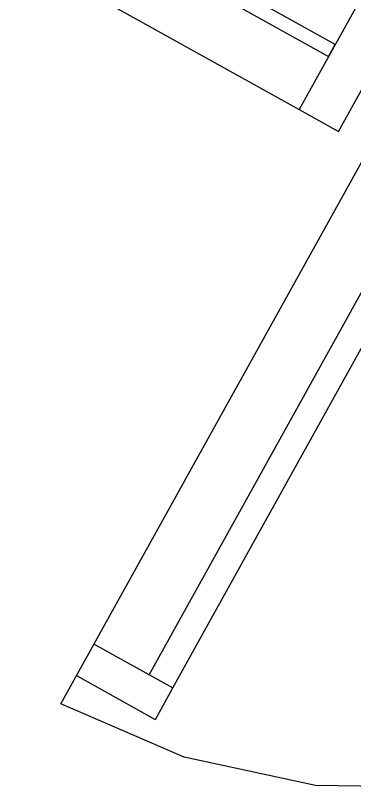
# Model space of a CAD drawing. Header units: metres. Extents: x 2.3 to 42.8, y 0.9 to 31.9.
# Drawn here: x 14.2896 to 14.438, y 8.9535 to 9.2888 of the extents above; entities that cross this region are included whole.
import ezdxf

# ---------------------------------------------------------------- set-up
doc = ezdxf.new("R2010")
doc.units = ezdxf.units.M
doc.layers.add('ARREDI', color=9, linetype='Continuous')
doc.layers.add('PARETI_STRUTTURE', color=7, linetype='Continuous')

msp = doc.modelspace()

# ---------------------------------------------------------------- linework, layer by layer
at = {"layer": 'ARREDI'}
msp.add_lwpolyline([(14.42948, 9.27604), (13.96476, 9.53407), (13.9619, 9.5289), (14.42662, 9.27087)], close=True, dxfattribs=at)
at = {"layer": 'PARETI_STRUTTURE'}
for points in [[(13.94899, 9.50567), (14.41372, 9.24764)], [(14.3096, 8.98795), (14.45506, 9.2499)], [(14.34817, 9.00064), (14.46634, 9.21347)], [(14.32408, 9.01401), (14.3585, 8.9949), (14.47666, 9.20774)], [(14.83353, 8.69704), (14.78521, 8.73045), (14.74435, 8.77264), (14.7125, 8.822), (14.69089, 8.87662), (14.68035, 8.9344), (14.68129, 8.99314), (14.69367, 9.05055), (14.71701, 9.10445), (14.6836, 9.05615), (14.64142, 9.01527), (14.59206, 8.98343), (14.53743, 8.96182), (14.47965, 8.95129), (14.42092, 8.95222), (14.3635, 8.96461), (14.3096, 8.98794)], [(14.31643, 9.00024), (14.35084, 8.98113)], [(14.35085, 8.98113), (14.35849, 8.9949)]]:
    msp.add_lwpolyline(points, dxfattribs=at)
msp.add_lwpolyline([(14.47871, 9.32414), (14.4615, 9.3337), (14.41371, 9.24764), (14.43093, 9.23809)], close=True, dxfattribs=at)

doc.saveas('drawing.dxf')
